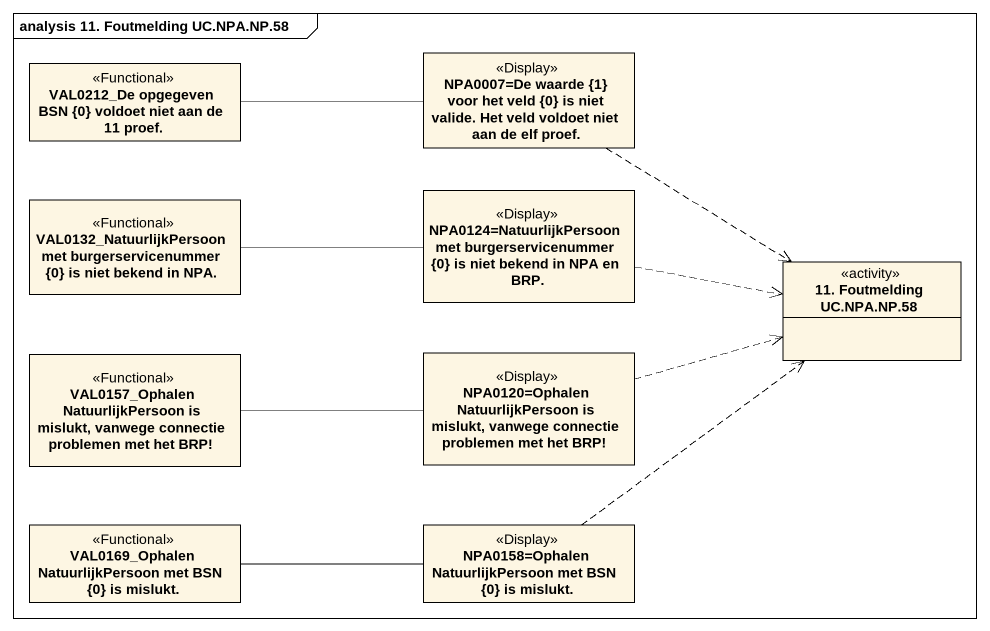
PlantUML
@startuml
mainframe analysis 11. Foutmelding UC.NPA.NP.58
hide circle
hide empty members
class "VAL0212_De opgegeven BSN {0} voldoet niet aan de 11 proef." as VAL0212_De_opgegeven_BSN_0 <<Functional>>
class "NPA0007=De waarde {1} voor het veld {0} is niet valide. Het veld voldoet niet aan de elf proef." as NPA0007_De_waarde_1_voor <<Display>>
class "NPA0124=NatuurlijkPersoon met burgerservicenummer {0} is niet bekend in NPA en BRP." as NPA0124_NatuurlijkPersoon <<Display>>
class "VAL0132_NatuurlijkPersoon met burgerservicenummer {0} is niet bekend in NPA." as VAL0132_NatuurlijkPersoon <<Functional>>
class "11. Foutmelding UC.NPA.NP.58" as c11_Foutmelding_UC_NPA_NP_58 <<activity>>
class "VAL0157_Ophalen NatuurlijkPersoon is mislukt, vanwege connectie problemen met het BRP!" as VAL0157_Ophalen <<Functional>>
class "NPA0120=Ophalen NatuurlijkPersoon is mislukt, vanwege connectie problemen met het BRP!" as NPA0120_Ophalen <<Display>>
class "VAL0169_Ophalen NatuurlijkPersoon met BSN {0} is mislukt." as VAL0169_Ophalen <<Functional>>
class "NPA0158=Ophalen NatuurlijkPersoon met BSN {0} is mislukt." as NPA0158_Ophalen <<Display>>
VAL0212_De_opgegeven_BSN_0 -right- NPA0007_De_waarde_1_voor
NPA0007_De_waarde_1_voor ..> c11_Foutmelding_UC_NPA_NP_58
NPA0124_NatuurlijkPersoon .right.> c11_Foutmelding_UC_NPA_NP_58
VAL0132_NatuurlijkPersoon -right- NPA0124_NatuurlijkPersoon
VAL0157_Ophalen -right- NPA0120_Ophalen
NPA0120_Ophalen .right.> c11_Foutmelding_UC_NPA_NP_58
VAL0169_Ophalen -right- NPA0158_Ophalen
NPA0158_Ophalen .up.> c11_Foutmelding_UC_NPA_NP_58
@enduml
